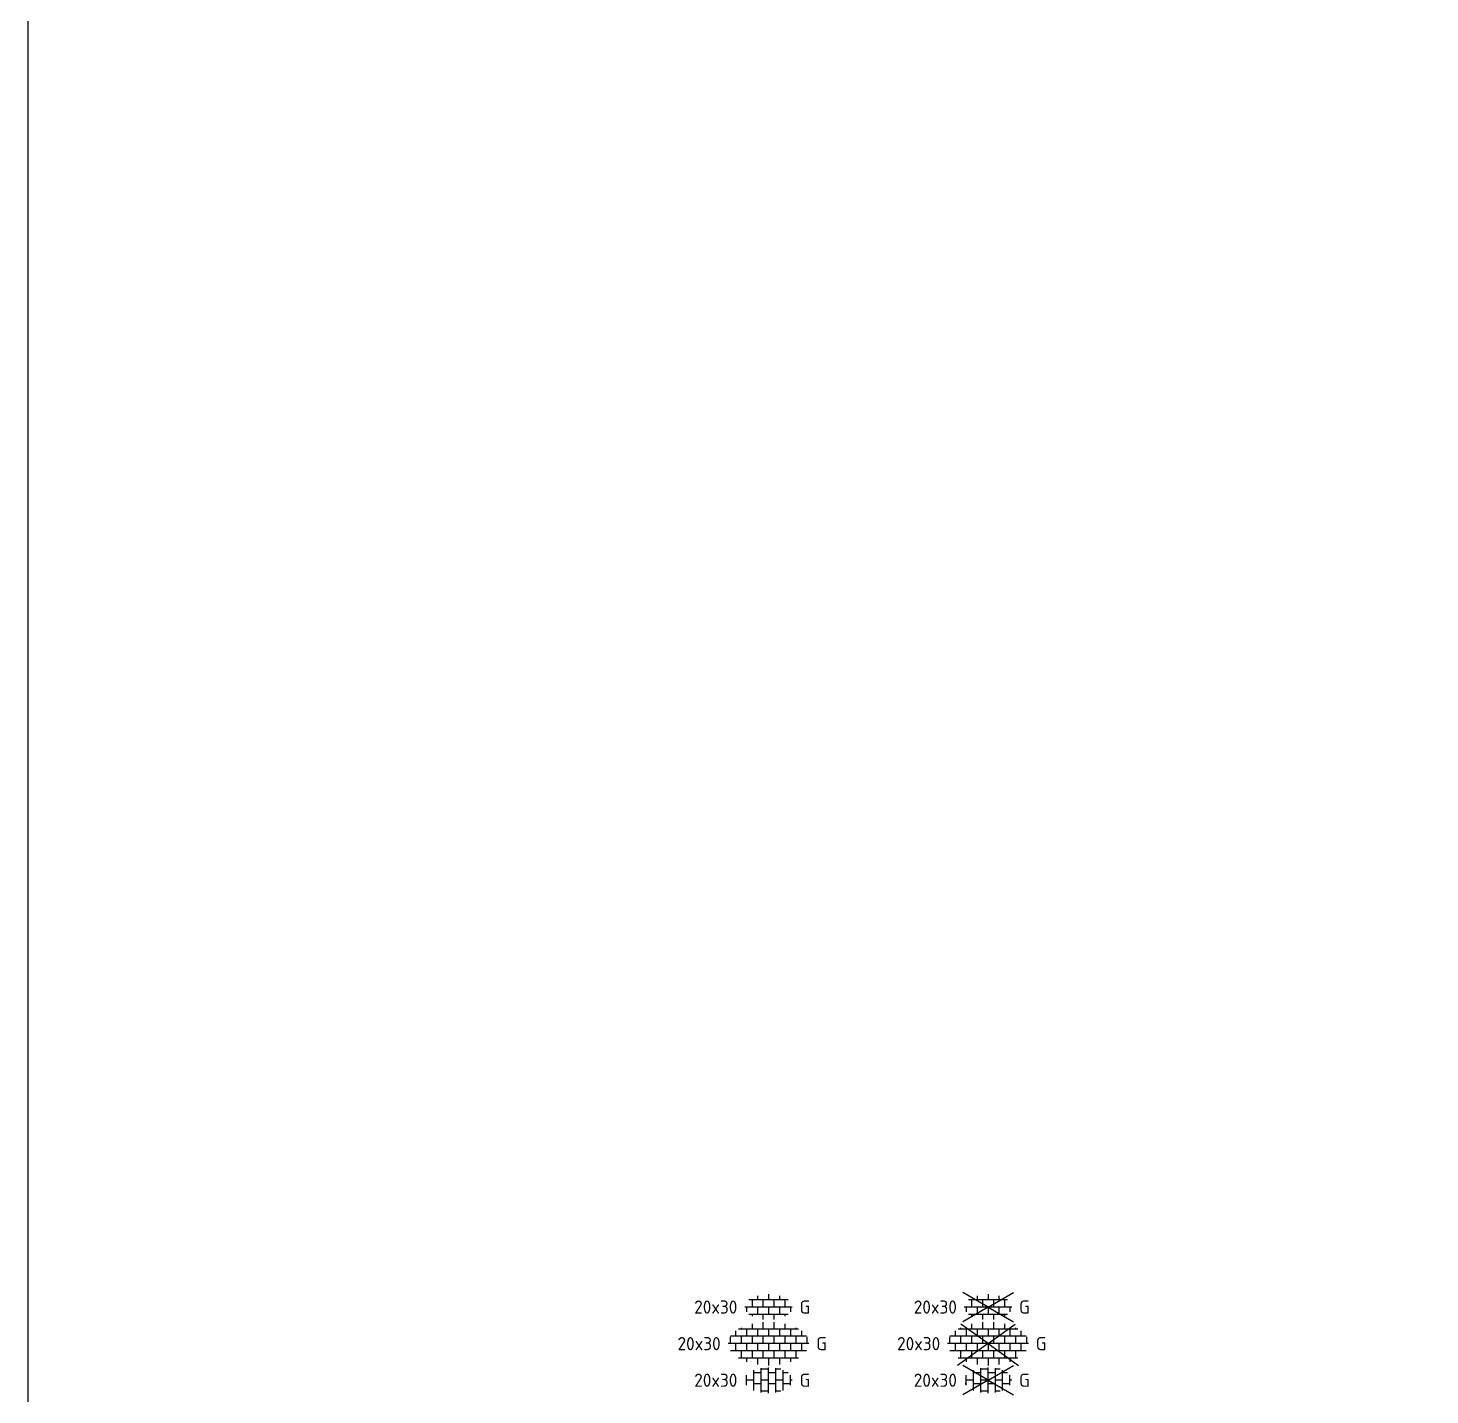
# Model space of a CAD drawing. Header units: metres. Extents: x -77 to 448, y 4806 to 5239.
# Drawn here: x 114.44 to 152.75, y 4982.6 to 5019.95 of the extents above; entities that cross this region are included whole.
import ezdxf
from ezdxf.enums import TextEntityAlignment as Align

# ---------------------------------------------------------------- set-up
doc = ezdxf.new("R2010")
doc.units = ezdxf.units.M
doc.layers.add('V-WE-VH-OPENVERHARDING_STRAATBAKSTEEN-S', color=90, linetype='Continuous', lineweight=25)
doc.styles.add('NLCS-ISO', font='NLCS-ISO.ttf')

# ---------------------------------------------------------------- blocks, each defined once
blk = doc.blocks.new('SVH-TEGEL_200X300_HALFST_KL-SO')
for p, q in [((-3, -0.67), (-3, 0.67)), ((-2, 0), (-3, 0)), ((-2, -1.38), (-2, 1.38)), ((-1, 1), (-2, 1)), ((-1, -1.67), (-1, 1.67)), ((0, 1.5), (-1, 1.5)), ((0, 0), (-1, 0)), ((0, -1.75), (0, 1.75)), ((1, 1), (0, 1)), ((1, -1.67), (1, 1.67)), ((1.67, 1.5), (1, 1.5)), ((2, -1.38), (2, 1.38)), ((2.67, 1), (2, 1)), ((3, -0.67), (3, 0.67)), ((-3, -0.5), (-3.11, -0.5)), ((-1, -0.5), (-2, -0.5)), ((0, -1.5), (-1, -1.5)), ((1, -0.5), (0, -0.5)), ((2, 0), (1, 0)), ((1.67, -1.5), (1, -1.5)), ((3, -0.5), (2, -0.5)), ((3.25, 0), (3, 0))]:
    blk.add_line(p, q)
at = {"style": 'NLCS-ISO'}
blk.add_attdef('FORMAAT', text='', height=1.8, dxfattribs=at).set_placement((-4.25, 0), align=Align.MIDDLE_RIGHT)
blk.add_attdef('KLEUR', text='', height=1.8, dxfattribs=at).set_placement((4.25, 0), align=Align.MIDDLE_LEFT)
at = {"style": 'NLCS-ISO', "flags": 1}
blk.add_attdef('FUNCTIE', text='', height=1.8, dxfattribs=at).set_placement((0, -2.75), align=Align.TOP_CENTER)
blk = doc.blocks.new('SVH-TEGEL_200X300_LINT-SO')
for p, q in [((4.09, 2), (-4.09, 2)), ((-3.75, 2.18), (-3.75, 2)), ((-3, 2), (-3, 1)), ((-2.25, 2.72), (-2.25, 2)), ((-1.5, 2), (-1.5, 1)), ((-0.75, 2.95), (-0.75, 2)), ((0, 2), (0, 1)), ((0.75, 2.95), (0.75, 2)), ((1.5, 2), (1.5, 1)), ((2.25, 2.72), (2.25, 2)), ((3, 2), (3, 1)), ((3.75, 2.18), (3.75, 2)), ((-5.25, 0.93), (-5.25, 0)), ((5.2, 1), (-5.2, 1)), ((-4.5, 1.73), (-4.5, 1)), ((-3.75, 1), (-3.75, 0)), ((-2.25, 1), (-2.25, 0)), ((-0.75, 1), (-0.75, 0)), ((0, 0), (0, -1)), ((0.75, 1), (0.75, 0)), ((2.25, 1), (2.25, 0)), ((3.75, 1), (3.75, 0)), ((4.5, 1.73), (4.5, 1)), ((5.25, 0.93), (5.25, 0)), ((5.53, 0), (-5.52, 0)), ((5.2, -1), (-5.2, -1)), ((-4.5, 0), (-4.5, -1)), ((-3.75, -1), (-3.75, -2)), ((-3, 0), (-3, -1)), ((-2.25, -1), (-2.25, -2)), ((-1.5, 0), (-1.5, -1)), ((-0.75, -1), (-0.75, -2)), ((0.75, -1), (0.75, -2)), ((1.5, 0), (1.5, -1)), ((2.25, -1), (2.25, -2)), ((3, 0), (3, -1)), ((3.75, -1), (3.75, -2)), ((4.5, 0), (4.5, -1)), ((4.09, -2), (-4.09, -2)), ((-3, -2), (-3, -2.5)), ((-1.5, -2), (-1.5, -2.86)), ((0, -2), (0, -2.98)), ((1.5, -2), (1.5, -2.86)), ((3, -2), (3, -2.5))]:
    blk.add_line(p, q)
at = {"style": 'NLCS-ISO'}
blk.add_attdef('FORMAAT', text='', height=1.8, dxfattribs=at).set_placement((-6.53, 0), align=Align.MIDDLE_RIGHT)
blk.add_attdef('KLEUR', text='', height=1.8, dxfattribs=at).set_placement((6.53, 0), align=Align.MIDDLE_LEFT)
at = {"style": 'NLCS-ISO', "flags": 1}
blk.add_attdef('FUNCTIE', text='', height=1.8, dxfattribs=at).set_placement((0, -3.98), align=Align.TOP_CENTER)
blk = doc.blocks.new('SVH-TEGEL_200X300_LINT_KL-SO')
for p, q in [((2.67, 1), (-2.67, 1)), ((-2.25, 1), (-2.25, 0)), ((-1.5, 1.55), (-1.5, 1)), ((-0.75, 1), (-0.75, 0)), ((0, 1.75), (0, 1)), ((0, 0), (0, -1)), ((0.75, 1), (0.75, 0)), ((1.5, 1.55), (1.5, 1)), ((2.25, 1), (2.25, 0)), ((3.25, 0), (-3.25, 0)), ((-3, 0), (-3, -0.67)), ((2.67, -1), (-2.67, -1)), ((-2.25, -1), (-2.25, -1.26)), ((-1.5, 0), (-1.5, -1)), ((-0.75, -1), (-0.75, -1.7)), ((0.75, -1), (0.75, -1.7)), ((1.5, 0), (1.5, -1)), ((2.25, -1), (2.25, -1.26)), ((3, 0), (3, -0.67))]:
    blk.add_line(p, q)
at = {"style": 'NLCS-ISO'}
blk.add_attdef('FORMAAT', text='', height=1.8, dxfattribs=at).set_placement((-4.25, 0), align=Align.MIDDLE_RIGHT)
blk.add_attdef('KLEUR', text='', height=1.8, dxfattribs=at).set_placement((4.25, 0), align=Align.MIDDLE_LEFT)
at = {"style": 'NLCS-ISO', "flags": 1}
blk.add_attdef('FUNCTIE', text='', height=1.8, dxfattribs=at).set_placement((0, -2.75), align=Align.TOP_CENTER)
blk = doc.blocks.new('V-SVH-TEGEL_200X300_HALFST_KL-SO')
for p, q in [((0, 0), (-3.46, 2)), ((0, 0), (3.46, 2)), ((0, 0), (-3.46, -2)), ((-3, -0.67), (-3, 0.67)), ((-2, 0), (-3, 0)), ((-2, -1.38), (-2, 1.38)), ((-1, 1), (-2, 1)), ((-1, -1.67), (-1, 1.67)), ((0, 1.5), (-1, 1.5)), ((0, 0), (-1, 0)), ((0, -1.75), (0, 1.75)), ((1, 1), (0, 1)), ((0, 0), (3.46, -2)), ((1, -1.67), (1, 1.67)), ((1.67, 1.5), (1, 1.5)), ((2, -1.38), (2, 1.38)), ((2.67, 1), (2, 1)), ((3, -0.67), (3, 0.67)), ((-3, -0.5), (-3.11, -0.5)), ((-1, -0.5), (-2, -0.5)), ((0, -1.5), (-1, -1.5)), ((1, -0.5), (0, -0.5)), ((2, 0), (1, 0)), ((1.67, -1.5), (1, -1.5)), ((3, -0.5), (2, -0.5)), ((3.25, 0), (3, 0))]:
    blk.add_line(p, q)
at = {"style": 'NLCS-ISO'}
blk.add_attdef('FORMAAT', text='', height=1.8, dxfattribs=at).set_placement((-4.25, 0), align=Align.MIDDLE_RIGHT)
blk.add_attdef('KLEUR', text='', height=1.8, dxfattribs=at).set_placement((4.25, 0), align=Align.MIDDLE_LEFT)
at = {"style": 'NLCS-ISO', "flags": 1}
blk.add_attdef('FUNCTIE', text='', height=1.8, dxfattribs=at).set_placement((0, -2.75), align=Align.TOP_CENTER)
blk = doc.blocks.new('V-SVH-TEGEL_200X300_LINT-SO')
for p, q in [((4.09, 2), (-4.09, 2)), ((-3.75, 2.18), (-3.75, 2)), ((0, 0), (-3.73, 2.68)), ((-3, 2), (-3, 1)), ((-2.25, 2.72), (-2.25, 2)), ((-1.5, 2), (-1.5, 1)), ((-0.75, 2.95), (-0.75, 2)), ((0, 0), (3.73, 2.68)), ((0, 2), (0, 1)), ((0.75, 2.95), (0.75, 2)), ((1.5, 2), (1.5, 1)), ((2.25, 2.72), (2.25, 2)), ((3, 2), (3, 1)), ((3.75, 2.18), (3.75, 2)), ((-5.25, 0.93), (-5.25, 0)), ((5.2, 1), (-5.2, 1)), ((-4.5, 1.73), (-4.5, 1)), ((0, 0), (-4.17, -3)), ((-3.75, 1), (-3.75, 0)), ((-2.25, 1), (-2.25, 0)), ((-0.75, 1), (-0.75, 0)), ((0, 0), (0, -1)), ((0.75, 1), (0.75, 0)), ((2.25, 1), (2.25, 0)), ((3.75, 1), (3.75, 0)), ((4.5, 1.73), (4.5, 1)), ((5.25, 0.93), (5.25, 0)), ((5.53, 0), (-5.52, 0)), ((5.2, -1), (-5.2, -1)), ((-4.5, 0), (-4.5, -1)), ((-3.75, -1), (-3.75, -2)), ((-3, 0), (-3, -1)), ((-2.25, -1), (-2.25, -2)), ((-1.5, 0), (-1.5, -1)), ((-0.75, -1), (-0.75, -2)), ((0, 0), (4.17, -3)), ((0.75, -1), (0.75, -2)), ((1.5, 0), (1.5, -1)), ((2.25, -1), (2.25, -2)), ((3, 0), (3, -1)), ((3.75, -1), (3.75, -2)), ((4.5, 0), (4.5, -1)), ((4.09, -2), (-4.09, -2)), ((-3, -2), (-3, -2.5)), ((-1.5, -2), (-1.5, -2.86)), ((0, -2), (0, -2.98)), ((1.5, -2), (1.5, -2.86)), ((3, -2), (3, -2.5))]:
    blk.add_line(p, q)
at = {"style": 'NLCS-ISO'}
blk.add_attdef('FORMAAT', text='', height=1.8, dxfattribs=at).set_placement((-6.53, 0), align=Align.MIDDLE_RIGHT)
blk.add_attdef('KLEUR', text='', height=1.8, dxfattribs=at).set_placement((6.53, 0), align=Align.MIDDLE_LEFT)
at = {"style": 'NLCS-ISO', "flags": 1}
blk.add_attdef('FUNCTIE', text='', height=1.8, dxfattribs=at).set_placement((0, -3.98), align=Align.TOP_CENTER)
blk = doc.blocks.new('V-SVH-TEGEL_200X300_LINT_KL-SO')
for p, q in [((0, 0), (-3.46, 2)), ((0, 0), (3.46, 2)), ((0, 0), (-3.46, -2)), ((2.67, 1), (-2.67, 1)), ((-2.25, 1), (-2.25, 0)), ((-1.5, 1.55), (-1.5, 1)), ((-0.75, 1), (-0.75, 0)), ((0, 1.75), (0, 1)), ((0, 0), (0, -1)), ((0, 0), (3.46, -2)), ((0.75, 1), (0.75, 0)), ((1.5, 1.55), (1.5, 1)), ((2.25, 1), (2.25, 0)), ((3.25, 0), (-3.25, 0)), ((-3, 0), (-3, -0.67)), ((2.67, -1), (-2.67, -1)), ((-2.25, -1), (-2.25, -1.26)), ((-1.5, 0), (-1.5, -1)), ((-0.75, -1), (-0.75, -1.7)), ((0.75, -1), (0.75, -1.7)), ((1.5, 0), (1.5, -1)), ((2.25, -1), (2.25, -1.26)), ((3, 0), (3, -0.67))]:
    blk.add_line(p, q)
at = {"style": 'NLCS-ISO'}
blk.add_attdef('FORMAAT', text='', height=1.8, dxfattribs=at).set_placement((-4.25, 0), align=Align.MIDDLE_RIGHT)
blk.add_attdef('KLEUR', text='', height=1.8, dxfattribs=at).set_placement((4.25, 0), align=Align.MIDDLE_LEFT)
at = {"style": 'NLCS-ISO', "flags": 1}
blk.add_attdef('FUNCTIE', text='', height=1.8, dxfattribs=at).set_placement((0, -2.75), align=Align.TOP_CENTER)

msp = doc.modelspace()

# ---------------------------------------------------------------- linework, layer by layer
msp.add_lwpolyline([(114.437, 5092.542), (174.152, 5092.542), (174.152, 4812.674), (114.437, 4812.674)], close=True)

# ---------------------------------------------------------------- block references
at = {"layer": 'V-WE-VH-OPENVERHARDING_STRAATBAKSTEEN-S', "xscale": 0.2, "yscale": 0.2, "zscale": 0.2}
for name, p in [('SVH-TEGEL_200X300_LINT_KL-SO', (134.674, 4985.004)), ('V-SVH-TEGEL_200X300_LINT_KL-SO', (140.674, 4985.004)), ('SVH-TEGEL_200X300_LINT-SO', (134.674, 4984.004)), ('V-SVH-TEGEL_200X300_LINT-SO', (140.674, 4984.004)), ('SVH-TEGEL_200X300_HALFST_KL-SO', (134.674, 4983.004)), ('V-SVH-TEGEL_200X300_HALFST_KL-SO', (140.674, 4983.004))]:
    msp.add_blockref(name, p, dxfattribs=at).add_auto_attribs({'FORMAAT': '20x30', 'KLEUR': 'G'})

doc.saveas('drawing.dxf')
